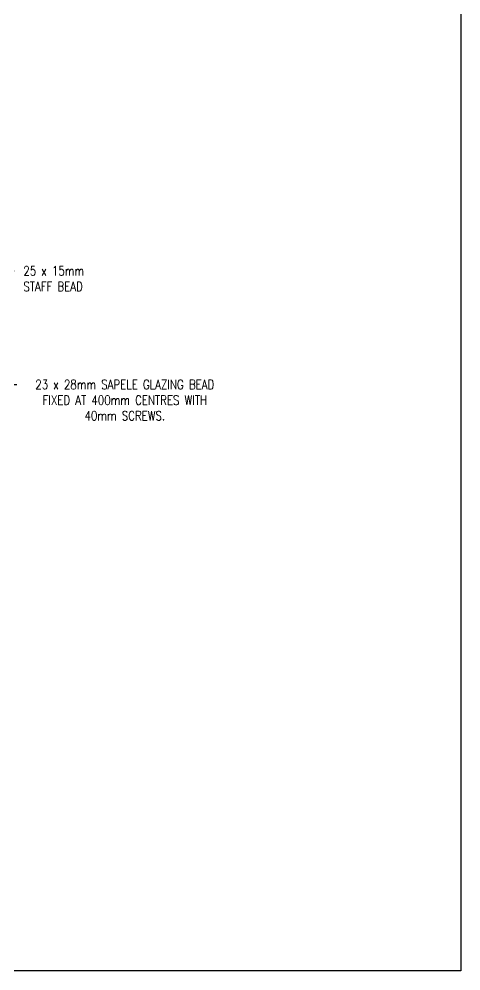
# Model space of a CAD drawing. Header units: millimetres. Extents: x 0 to 23312, y -3206 to 11448.
# Drawn here: x 12880.8 to 13069.4, y 7034.8 to 7441.2 of the extents above; entities that cross this region are included whole.
import ezdxf

# ---------------------------------------------------------------- set-up
doc = ezdxf.new("R2010")
doc.units = ezdxf.units.MM
doc.header["$LTSCALE"] = 10
doc.layers.add('02 - Notes & Text', color=251, linetype='Continuous')
doc.layers.add('40 - Detail Outline', color=142, linetype='Continuous')
doc.styles.add('1-2', font='romans.shx', dxfattribs={"width": 0.8, "height": 4})
doc.dimstyles.new('1-2', dxfattribs={"dimtxt": 4, "dimasz": 4, "dimexe": 4, "dimexo": 4, "dimgap": 4, "dimtad": 1, "dimdec": 0, "dimzin": 0, "dimdsep": 46, "dimtxsty": '1-2', "dimblk": 'OBLIQUE', "dimcen": 4, "dimdle": 4, "dimclrd": 251, "dimclre": 251, "dimclrt": 251, "dimadec": 0, "dimazin": 0, "dimtfac": 1, "dimtdec": 0, "dimtix": 1, "dimtmove": 1, "dimatfit": 3, "dimfxl": 1, "dimtolj": 1, "dimtzin": 0, "dimlwd": 25, "dimarcsym": 0})

# ---------------------------------------------------------------- blocks, each defined once
blk = doc.blocks.new('_Oblique')
at = {"color": 0, "linetype": 'ByBlock', "lineweight": -2}
blk.add_line((-0.5, -0.5), (0.5, 0.5), dxfattribs=at)

msp = doc.modelspace()

# ---------------------------------------------------------------- linework, layer by layer
at = {"layer": '02 - Notes & Text', "color": 3, "ltscale": 10}
msp.add_lwpolyline([(12527.661, 7747.644), (13069.413, 7747.644), (13069.413, 7034.753), (12527.661, 7034.753)], close=True, dxfattribs=at)

# ---------------------------------------------------------------- texts
at = {"layer": '40 - Detail Outline', "color": 251, "ltscale": 10, "char_height": 4, "attachment_point": 1, "style": '1-2'}
for s, insert, width in [('25 x 15mm STAFF BEAD', (12882.618, 7335.679), 40.6799), ('\\pxqc;23 x 28mm SAPELE GLAZING BEAD FIXED AT 400mm CENTRES WITH 40mm SCREWS.', (12881.098, 7287.149), 89.64388)]:
    msp.add_mtext(s, dxfattribs=dict(at, insert=insert, width=width))

# ---------------------------------------------------------------- leaders
at = {"layer": '40 - Detail Outline', "color": 251, "ltscale": 10, "annotation_type": 0, "has_hookline": 1, "hookline_direction": 0, "text_width": 29.257}
msp.add_leader([(12865.611, 7349.064), (12869.144, 7333.679), (12878.618, 7333.679)], dimstyle='1-2', override={"dimgap": 4, "dimtad": 0}, dxfattribs=at)
at = {"layer": '40 - Detail Outline', "color": 7, "ltscale": 10, "annotation_type": 0, "has_hookline": 1, "hookline_direction": 0, "text_width": 87.771}
msp.add_leader([(12839.64, 7302.581), (12865.371, 7285.149), (12879.804, 7285.149)], dimstyle='1-2', override={"dimgap": 4, "dimtad": 0}, dxfattribs=at)

doc.saveas('drawing.dxf')
